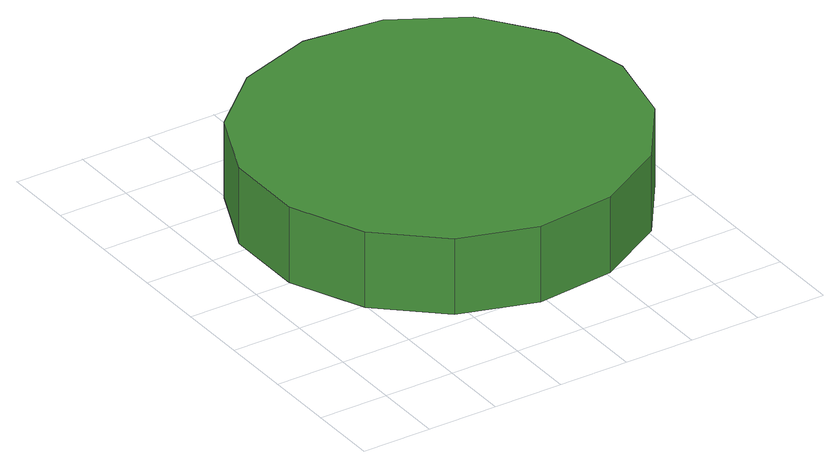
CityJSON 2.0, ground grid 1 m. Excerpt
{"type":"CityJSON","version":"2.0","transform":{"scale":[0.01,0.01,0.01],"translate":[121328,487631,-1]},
"CityObjects":{
"tree1":{"type":"SolitaryVegetationObject","attributes":{"function":"something"},"geometry":[{"type":"MultiSurface","lod":"1","boundaries":[[[0,1,2,3,4,5,6,7,8,9,10,11,12,13,14]],[[15,16,17,18,19,20,21,22,23,24,25,26,27,28,29]],[[0,29,28,1]],[[1,28,27,2]],[[2,27,26,3]],[[3,26,25,4]],[[4,25,24,5]],[[5,24,23,6]],[[6,23,22,7]],[[7,22,21,8]],[[8,21,20,9]],[[9,20,19,10]],[[10,19,18,11]],[[11,18,17,12]],[[12,17,16,13]],[[13,16,15,14]],[[14,15,29,0]]]}]}
},
"vertices":[
[597,359,186],[573,472,186],[506,565,186],[406,622,186],[292,634,186],[183,598,186],[98,522,186],[51,417,186],[51,302,186],[98,197,186],[183,120,186],[292,85,186],[406,97,186],[506,154,186],[573,247,186],[573,247,74],[506,154,74],[406,97,74],[292,85,74],[183,120,74],[98,197,74],[51,302,74],[51,417,74],[98,522,74],[183,598,74],[292,634,74],[406,622,74],[506,565,74],[573,472,74],[597,359,74]
]}
